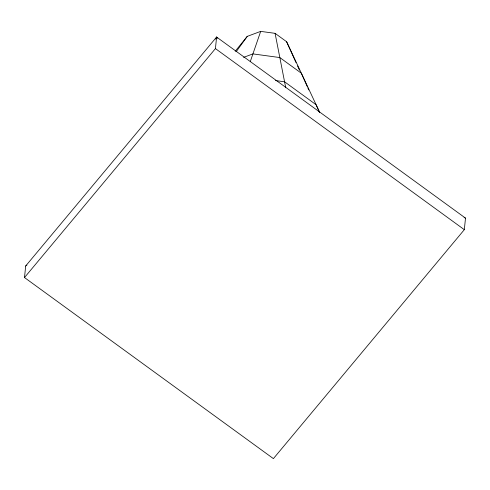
<?xml version="1.0" encoding="UTF-8"?>
<svg xmlns="http://www.w3.org/2000/svg" width="490" height="490" viewBox="0 0 490 490"><rect width="100%" height="100%" fill="white"/><g stroke="black" fill="none" stroke-linecap="round" stroke-linejoin="round"><path stroke-width="0.73" d="M24.5 277.548L25.676 266.003L216.598 37.05L465.5 218.117L464.324 229.669L273.402 458.622L24.5 277.548L215.429 48.596L216.598 37.05L217.578 38.22M250.261 61.642L260.686 31.378L275.086 33.338L286.607 41.717L319.664 112.339M215.68 39.139L216.598 37.05M236.247 51.622L247.272 36.364L260.686 31.378M235.225 51.242L247.272 36.364M25.676 266.003L26.919 265.115M243.622 57.361L252.932 53.9L279.827 57.563L301.35 73.218L307.206 86.461M275.478 80.55L284.568 81.787L316.099 104.725L319.443 112.284M464.091 217.529L465.5 218.117M215.429 48.596L464.324 229.669M295.972 62.524L286.607 41.717M297.559 65.96L299.464 70.088M307.824 87.851L308.749 89.946M275.086 33.338L285.737 87.747"/></g></svg>
